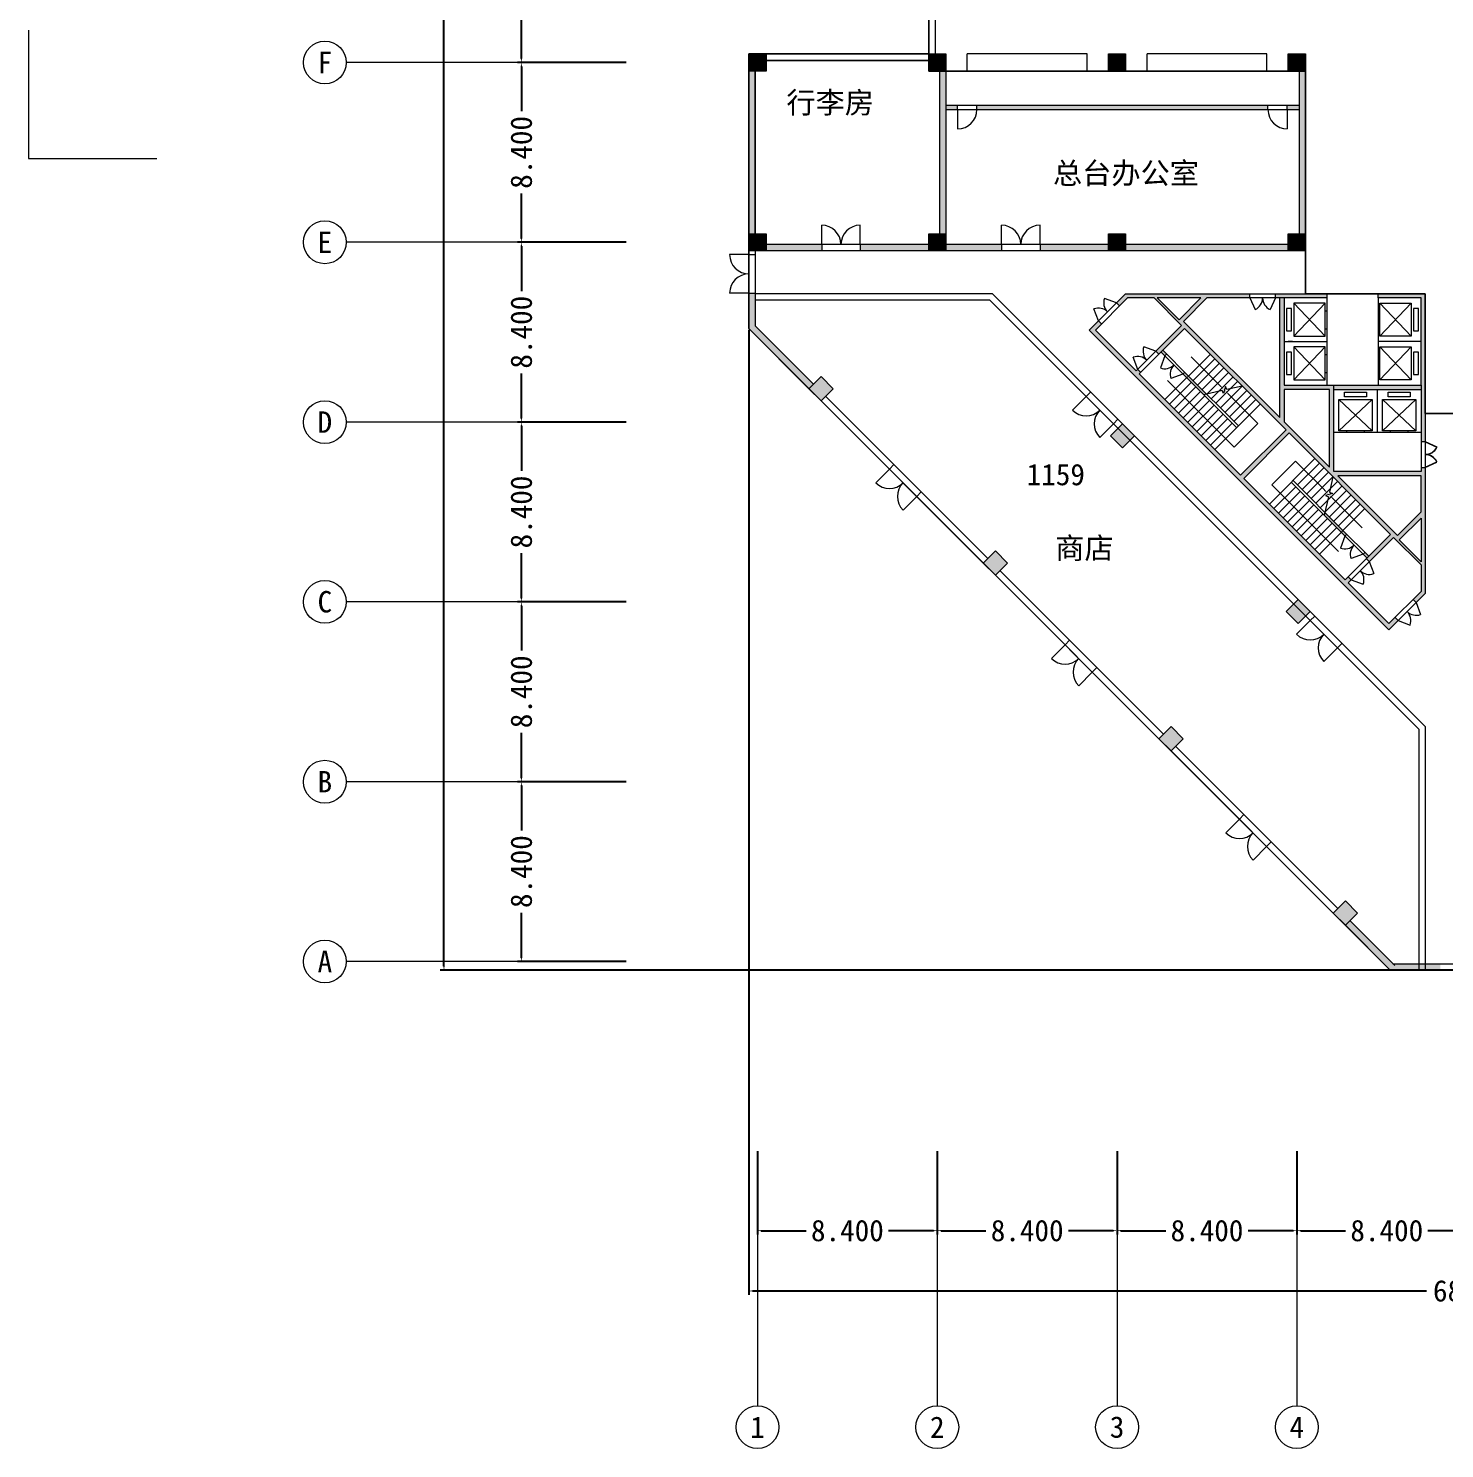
# Model space of a CAD drawing. Header units: metres. Extents: x -302 to 587, y -65 to 94.
# Drawn here: x 23 to 89.1, y -55 to 11.4 of the extents above; entities that cross this region are included whole.
import ezdxf

# ---------------------------------------------------------------- set-up
doc = ezdxf.new("R2010")
doc.units = ezdxf.units.M
doc.linetypes.add('ACAD_ISO03W100', pattern=[30, 12, -18])
doc.layers.get('0').update_dxf_attribs({"lineweight": 9})
for name, color, linetype, lineweight in [('fanghuo', 1, 'Continuous', 9), ('glass', 5, 'Continuous', 5), ('hatch', 212, 'ACAD_ISO03W100', 5), ('ProfileEdges', 7, 'Continuous', 9), ('PUB_TEXT', 7, 'Continuous', 9), ('stair', 30, 'Continuous', 9), ('zhuwang', 2, 'Continuous', 13)]:
    doc.layers.add(name, color=color, linetype=linetype, lineweight=lineweight)
doc.styles.add('mystyle', font='', dxfattribs={"height": 1})
doc.styles.get('mystyle').set_extended_font_data('SimSun')
doc.dimstyles.new('myyyy', dxfattribs={"dimtxt": 1, "dimasz": 0.18, "dimexe": 0.18, "dimexo": 0.0625, "dimgap": 0.09, "dimtad": 0, "dimtoh": 1, "dimdec": 3, "dimrnd": 0.001, "dimzin": 0, "dimdsep": 46, "dimtxsty": 'Standard', "dimcen": 0.09, "dimadec": 0, "dimazin": 0, "dimtfac": 1, "dimtdec": 3, "dimtofl": 0, "dimtmove": 0, "dimatfit": 3, "dimfxl": 1, "dimtolj": 1, "dimtzin": 0, "dimarcsym": 0})

# ---------------------------------------------------------------- blocks, each defined once
blk = doc.blocks.new('*D65')
at = {"layer": 'Defpoints', "color": 0, "ltscale": 0.05, "transparency": 16777216}
for p in [(50.949, 18.16), (45.983, 9.76), (50.949, 9.76)]:
    blk.add_point(p, dxfattribs=at)
at = {"layer": 'PUB_TEXT', "color": 0, "lineweight": -2, "ltscale": 0.05, "transparency": 16777216}
for p, q in [((50.886, 18.16), (45.803, 18.16)), ((45.983, 17.98), (45.983, 15.883)), ((45.983, 9.94), (45.983, 12.036)), ((50.886, 9.76), (45.803, 9.76))]:
    blk.add_line(p, q, dxfattribs=at)
at = {"layer": 'PUB_TEXT', "color": 0, "ltscale": 0.05, "transparency": 16777216}
for points in [[(45.953, 17.98), (46.013, 17.98), (45.983, 18.16)], [(45.953, 9.94), (46.013, 9.94), (45.983, 9.76)]]:
    blk.add_solid(points, dxfattribs=at)
at = {"layer": 'PUB_TEXT', "color": 0, "ltscale": 0.05, "transparency": 16777216, "insert": (45.983, 13.96), "char_height": 1, "attachment_point": 5, "rotation": 90}
blk.add_mtext('\\A1;8.400', dxfattribs=at)
blk = doc.blocks.new('*D66')
at = {"layer": 'Defpoints', "color": 0, "ltscale": 0.05, "transparency": 16777216}
for p in [(50.949, 9.76), (45.983, 1.36), (50.949, 1.36)]:
    blk.add_point(p, dxfattribs=at)
at = {"layer": 'PUB_TEXT', "color": 0, "lineweight": -2, "ltscale": 0.05, "transparency": 16777216}
for p, q in [((50.886, 9.76), (45.803, 9.76)), ((45.983, 9.58), (45.983, 7.483)), ((45.983, 1.54), (45.983, 3.636)), ((50.886, 1.36), (45.803, 1.36))]:
    blk.add_line(p, q, dxfattribs=at)
at = {"layer": 'PUB_TEXT', "color": 0, "ltscale": 0.05, "transparency": 16777216}
for points in [[(45.953, 9.58), (46.013, 9.58), (45.983, 9.76)], [(45.953, 1.54), (46.013, 1.54), (45.983, 1.36)]]:
    blk.add_solid(points, dxfattribs=at)
at = {"layer": 'PUB_TEXT', "color": 0, "ltscale": 0.05, "transparency": 16777216, "insert": (45.983, 5.56), "char_height": 1, "attachment_point": 5, "rotation": 90}
blk.add_mtext('\\A1;8.400', dxfattribs=at)
blk = doc.blocks.new('*D56')
at = {"layer": 'Defpoints', "color": 0, "ltscale": 0.05, "transparency": 16777216}
for p in [(50.949, 1.36), (45.983, -7.04), (50.949, -7.04)]:
    blk.add_point(p, dxfattribs=at)
at = {"layer": 'PUB_TEXT', "color": 0, "lineweight": -2, "ltscale": 0.05, "transparency": 16777216}
for p, q in [((50.886, 1.36), (45.803, 1.36)), ((45.983, 1.18), (45.983, -0.917)), ((45.983, -6.86), (45.983, -4.764)), ((50.886, -7.04), (45.803, -7.04))]:
    blk.add_line(p, q, dxfattribs=at)
at = {"layer": 'PUB_TEXT', "color": 0, "ltscale": 0.05, "transparency": 16777216}
for points in [[(45.953, 1.18), (46.013, 1.18), (45.983, 1.36)], [(45.953, -6.86), (46.013, -6.86), (45.983, -7.04)]]:
    blk.add_solid(points, dxfattribs=at)
at = {"layer": 'PUB_TEXT', "color": 0, "ltscale": 0.05, "transparency": 16777216, "insert": (45.983, -2.84), "char_height": 1, "attachment_point": 5, "rotation": 90}
blk.add_mtext('\\A1;8.400', dxfattribs=at)
blk = doc.blocks.new('*D57')
at = {"layer": 'Defpoints', "color": 0, "ltscale": 0.05, "transparency": 16777216}
for p in [(50.949, -7.04), (45.983, -15.44), (50.949, -15.44)]:
    blk.add_point(p, dxfattribs=at)
at = {"layer": 'PUB_TEXT', "color": 0, "lineweight": -2, "ltscale": 0.05, "transparency": 16777216}
for p, q in [((50.886, -7.04), (45.803, -7.04)), ((45.983, -7.22), (45.983, -9.317)), ((45.983, -15.26), (45.983, -13.164)), ((50.886, -15.44), (45.803, -15.44))]:
    blk.add_line(p, q, dxfattribs=at)
at = {"layer": 'PUB_TEXT', "color": 0, "ltscale": 0.05, "transparency": 16777216}
for points in [[(45.953, -7.22), (46.013, -7.22), (45.983, -7.04)], [(45.953, -15.26), (46.013, -15.26), (45.983, -15.44)]]:
    blk.add_solid(points, dxfattribs=at)
at = {"layer": 'PUB_TEXT', "color": 0, "ltscale": 0.05, "transparency": 16777216, "insert": (45.983, -11.24), "char_height": 1, "attachment_point": 5, "rotation": 90}
blk.add_mtext('\\A1;8.400', dxfattribs=at)
blk = doc.blocks.new('*D58')
at = {"layer": 'Defpoints', "color": 0, "ltscale": 0.05, "transparency": 16777216}
for p in [(50.949, -15.44), (45.983, -23.84), (50.949, -23.84)]:
    blk.add_point(p, dxfattribs=at)
at = {"layer": 'PUB_TEXT', "color": 0, "lineweight": -2, "ltscale": 0.05, "transparency": 16777216}
for p, q in [((50.886, -15.44), (45.803, -15.44)), ((45.983, -15.62), (45.983, -17.717)), ((45.983, -23.66), (45.983, -21.564)), ((50.886, -23.84), (45.803, -23.84))]:
    blk.add_line(p, q, dxfattribs=at)
at = {"layer": 'PUB_TEXT', "color": 0, "ltscale": 0.05, "transparency": 16777216}
for points in [[(45.953, -15.62), (46.013, -15.62), (45.983, -15.44)], [(45.953, -23.66), (46.013, -23.66), (45.983, -23.84)]]:
    blk.add_solid(points, dxfattribs=at)
at = {"layer": 'PUB_TEXT', "color": 0, "ltscale": 0.05, "transparency": 16777216, "insert": (45.983, -19.64), "char_height": 1, "attachment_point": 5, "rotation": 90}
blk.add_mtext('\\A1;8.400', dxfattribs=at)
blk = doc.blocks.new('*D59')
at = {"layer": 'Defpoints', "color": 0, "ltscale": 0.05, "transparency": 16777216}
for p in [(50.949, -23.84), (45.983, -32.24), (50.949, -32.24)]:
    blk.add_point(p, dxfattribs=at)
at = {"layer": 'PUB_TEXT', "color": 0, "lineweight": -2, "ltscale": 0.05, "transparency": 16777216}
for p, q in [((50.886, -23.84), (45.803, -23.84)), ((45.983, -24.02), (45.983, -26.117)), ((45.983, -32.06), (45.983, -29.964)), ((50.886, -32.24), (45.803, -32.24))]:
    blk.add_line(p, q, dxfattribs=at)
at = {"layer": 'PUB_TEXT', "color": 0, "ltscale": 0.05, "transparency": 16777216}
for points in [[(45.953, -24.02), (46.013, -24.02), (45.983, -23.84)], [(45.953, -32.06), (46.013, -32.06), (45.983, -32.24)]]:
    blk.add_solid(points, dxfattribs=at)
at = {"layer": 'PUB_TEXT', "color": 0, "ltscale": 0.05, "transparency": 16777216, "insert": (45.983, -28.04), "char_height": 1, "attachment_point": 5, "rotation": 90}
blk.add_mtext('\\A1;8.400', dxfattribs=at)
blk = doc.blocks.new('*D67')
at = {"layer": 'Defpoints', "color": 0, "ltscale": 3, "transparency": 16777216}
for p in [(42.367, 68.96), (65.014, 68.96), (91.014, -32.64)]:
    blk.add_point(p, dxfattribs=at)
at = {"layer": 'PUB_TEXT', "color": 0, "lineweight": -2, "ltscale": 3, "transparency": 16777216}
for p, q in [((64.951, 68.96), (42.187, 68.96)), ((42.367, 68.78), (42.367, 20.666)), ((42.367, -32.46), (42.367, 15.653)), ((90.951, -32.64), (42.187, -32.64))]:
    blk.add_line(p, q, dxfattribs=at)
at = {"layer": 'PUB_TEXT', "color": 0, "ltscale": 3, "transparency": 16777216}
for points in [[(42.337, 68.78), (42.397, 68.78), (42.367, 68.96)], [(42.337, -32.46), (42.397, -32.46), (42.367, -32.64)]]:
    blk.add_solid(points, dxfattribs=at)
at = {"layer": 'PUB_TEXT', "color": 0, "ltscale": 3, "transparency": 16777216, "insert": (42.367, 18.16), "char_height": 1, "attachment_point": 5, "rotation": 90}
blk.add_mtext('\\A1;101.600', dxfattribs=at)
blk = doc.blocks.new('*D69')
at = {"layer": 'Defpoints', "color": 0, "ltscale": 3, "transparency": 16777216}
for p in [(65.414, -41.04), (73.814, -41.04), (73.814, -44.814)]:
    blk.add_point(p, dxfattribs=at)
at = {"layer": 'PUB_TEXT', "color": 0, "lineweight": -2, "ltscale": 3, "transparency": 16777216}
for p, q in [((65.414, -41.103), (65.414, -44.994)), ((73.814, -41.103), (73.814, -44.994)), ((65.594, -44.814), (67.69, -44.814)), ((73.634, -44.814), (71.537, -44.814))]:
    blk.add_line(p, q, dxfattribs=at)
at = {"layer": 'PUB_TEXT', "color": 0, "ltscale": 3, "transparency": 16777216}
for points in [[(65.594, -44.784), (65.594, -44.844), (65.414, -44.814)], [(73.634, -44.784), (73.634, -44.844), (73.814, -44.814)]]:
    blk.add_solid(points, dxfattribs=at)
at = {"layer": 'PUB_TEXT', "color": 0, "ltscale": 3, "transparency": 16777216, "insert": (69.614, -44.814), "char_height": 1, "attachment_point": 5}
blk.add_mtext('\\A1;8.400', dxfattribs=at)
blk = doc.blocks.new('*D50')
at = {"layer": 'Defpoints', "color": 0, "ltscale": 3, "transparency": 16777216}
for p in [(73.814, -41.04), (82.214, -41.04), (82.214, -44.814)]:
    blk.add_point(p, dxfattribs=at)
at = {"layer": 'PUB_TEXT', "color": 0, "lineweight": -2, "ltscale": 3, "transparency": 16777216}
for p, q in [((73.814, -41.103), (73.814, -44.994)), ((82.214, -41.103), (82.214, -44.994)), ((73.994, -44.814), (76.09, -44.814)), ((82.034, -44.814), (79.937, -44.814))]:
    blk.add_line(p, q, dxfattribs=at)
at = {"layer": 'PUB_TEXT', "color": 0, "ltscale": 3, "transparency": 16777216}
for points in [[(73.994, -44.784), (73.994, -44.844), (73.814, -44.814)], [(82.034, -44.784), (82.034, -44.844), (82.214, -44.814)]]:
    blk.add_solid(points, dxfattribs=at)
at = {"layer": 'PUB_TEXT', "color": 0, "ltscale": 3, "transparency": 16777216, "insert": (78.014, -44.814), "char_height": 1, "attachment_point": 5}
blk.add_mtext('\\A1;8.400', dxfattribs=at)
blk = doc.blocks.new('*D51')
at = {"layer": 'Defpoints', "color": 0, "ltscale": 3, "transparency": 16777216}
for p in [(82.214, -41.04), (90.614, -41.04), (90.614, -44.814)]:
    blk.add_point(p, dxfattribs=at)
at = {"layer": 'PUB_TEXT', "color": 0, "lineweight": -2, "ltscale": 3, "transparency": 16777216}
for p, q in [((82.214, -41.103), (82.214, -44.994)), ((90.614, -41.103), (90.614, -44.994)), ((82.394, -44.814), (84.49, -44.814)), ((90.434, -44.814), (88.337, -44.814))]:
    blk.add_line(p, q, dxfattribs=at)
at = {"layer": 'PUB_TEXT', "color": 0, "ltscale": 3, "transparency": 16777216}
for points in [[(82.394, -44.784), (82.394, -44.844), (82.214, -44.814)], [(90.434, -44.784), (90.434, -44.844), (90.614, -44.814)]]:
    blk.add_solid(points, dxfattribs=at)
at = {"layer": 'PUB_TEXT', "color": 0, "ltscale": 3, "transparency": 16777216, "insert": (86.414, -44.814), "char_height": 1, "attachment_point": 5}
blk.add_mtext('\\A1;8.400', dxfattribs=at)
blk = doc.blocks.new('*D70')
at = {"layer": 'Defpoints', "color": 0, "ltscale": 3, "transparency": 16777216}
for p in [(57.014, -41.04), (65.414, -41.04), (65.414, -44.814)]:
    blk.add_point(p, dxfattribs=at)
at = {"layer": 'PUB_TEXT', "color": 0, "lineweight": -2, "ltscale": 3, "transparency": 16777216}
for p, q in [((57.014, -41.103), (57.014, -44.994)), ((65.414, -41.103), (65.414, -44.994)), ((57.194, -44.814), (59.29, -44.814)), ((65.234, -44.814), (63.137, -44.814))]:
    blk.add_line(p, q, dxfattribs=at)
at = {"layer": 'PUB_TEXT', "color": 0, "ltscale": 3, "transparency": 16777216}
for points in [[(57.194, -44.784), (57.194, -44.844), (57.014, -44.814)], [(65.234, -44.784), (65.234, -44.844), (65.414, -44.814)]]:
    blk.add_solid(points, dxfattribs=at)
at = {"layer": 'PUB_TEXT', "color": 0, "ltscale": 3, "transparency": 16777216, "insert": (61.214, -44.814), "char_height": 1, "attachment_point": 5}
blk.add_mtext('\\A1;8.400', dxfattribs=at)
blk = doc.blocks.new('*D71')
at = {"layer": 'Defpoints', "color": 0, "ltscale": 3, "transparency": 16777216}
for p in [(56.614, -2.674), (124.614, -7.44), (124.614, -47.631)]:
    blk.add_point(p, dxfattribs=at)
at = {"layer": 'PUB_TEXT', "color": 0, "lineweight": -2, "ltscale": 3, "transparency": 16777216}
for p, q in [((56.614, -2.737), (56.614, -47.811)), ((124.614, -7.503), (124.614, -47.811)), ((56.794, -47.631), (88.274, -47.631)), ((124.434, -47.631), (92.954, -47.631))]:
    blk.add_line(p, q, dxfattribs=at)
at = {"layer": 'PUB_TEXT', "color": 0, "ltscale": 3, "transparency": 16777216}
for points in [[(56.794, -47.601), (56.794, -47.661), (56.614, -47.631)], [(124.434, -47.601), (124.434, -47.661), (124.614, -47.631)]]:
    blk.add_solid(points, dxfattribs=at)
at = {"layer": 'PUB_TEXT', "color": 0, "ltscale": 3, "transparency": 16777216, "insert": (90.614, -47.631), "char_height": 1, "attachment_point": 5}
blk.add_mtext('\\A1;68.000', dxfattribs=at)

msp = doc.modelspace()

# ---------------------------------------------------------------- hatches: boundary and pattern name
at = {"layer": 'hatch', "ltscale": 0.05}
h = msp.add_hatch(color=256, dxfattribs=at)
h.dxf.hatch_style = 1
h.paths.add_polyline_path([(57.4136, 10.1598), (56.6136, 10.1598), (56.6136, 9.3598), (57.4136, 9.3598)])
h = msp.add_hatch(color=256, dxfattribs=at)
h.dxf.hatch_style = 1
h.paths.add_polyline_path([(65.8136, 10.1598), (65.0136, 10.1598), (65.0136, 9.3598), (65.8136, 9.3598)])
h = msp.add_hatch(color=256, dxfattribs=at)
h.dxf.hatch_style = 1
h.paths.add_polyline_path([(65.8136, 10.1598), (65.0136, 10.1598), (65.0136, 9.3598), (65.8136, 9.3598)])
h = msp.add_hatch(color=256, dxfattribs=at)
h.dxf.hatch_style = 1
h.paths.add_polyline_path([(74.2136, 10.1598), (73.4136, 10.1598), (73.4136, 9.3598), (74.2136, 9.3598)])
h = msp.add_hatch(color=256, dxfattribs=at)
h.dxf.hatch_style = 1
h.paths.add_polyline_path([(74.2136, 10.1598), (73.4136, 10.1598), (73.4136, 9.3598), (74.2136, 9.3598)])
h = msp.add_hatch(color=256, dxfattribs=at)
h.dxf.hatch_style = 1
h.paths.add_polyline_path([(82.6136, 10.1598), (81.8136, 10.1598), (81.8136, 9.3598), (82.6136, 9.3598)])
h = msp.add_hatch(color=256, dxfattribs=at)
h.dxf.hatch_style = 1
h.paths.add_polyline_path([(82.6136, 10.1598), (81.8136, 10.1598), (81.8136, 9.3598), (82.6136, 9.3598)])
h = msp.add_hatch(color=256, dxfattribs=at)
h.dxf.hatch_style = 1
h.paths.add_polyline_path([(56.9136, 9.3598), (56.6136, 9.3598), (56.6136, 1.7598), (56.9136, 1.7598)])
h = msp.add_hatch(color=256, dxfattribs=at)
h.dxf.hatch_style = 1
h.paths.add_polyline_path([(65.0136, 1.2598), (61.8136, 1.2598), (61.8136, 0.9598), (65.0136, 0.9598)])
h.paths.add_polyline_path([(60.0136, 1.2598), (57.4136, 1.2598), (57.4136, 0.9598), (60.0136, 0.9598)])
h.paths.add_polyline_path([(65.8136, 9.3598), (65.5136, 9.3598), (65.5136, 1.7598), (65.8136, 1.7598)])
h.paths.add_polyline_path([(66.3636, 7.7598), (65.8136, 7.7598), (65.8136, 7.5598), (66.3636, 7.5598)])
h.paths.add_polyline_path([(80.8636, 7.7598), (67.2636, 7.7598), (67.2636, 7.5598), (80.8636, 7.5598)])
h.paths.add_polyline_path([(82.3136, 7.7598), (81.7636, 7.7598), (81.7636, 7.5598), (82.3136, 7.5598)])
h.paths.add_polyline_path([(82.6136, 9.3598), (82.3136, 9.3598), (82.3136, 1.7598), (82.6136, 1.7598)])
h.paths.add_polyline_path([(81.8136, 1.2598), (74.2136, 1.2598), (74.2136, 0.9598), (81.8136, 0.9598)])
h.paths.add_polyline_path([(73.4136, 1.2598), (70.2136, 1.2598), (70.2136, 0.9598), (73.4136, 0.9598)])
h.paths.add_polyline_path([(68.4136, 1.2598), (65.8136, 1.2598), (65.8136, 0.9598), (68.4136, 0.9598)])
h = msp.add_hatch(color=256, dxfattribs=at)
h.dxf.hatch_style = 1
h.paths.add_polyline_path([(57.4136, 1.7598), (56.6136, 1.7598), (56.6136, 0.9598), (57.4136, 0.9598)])
h = msp.add_hatch(color=256, dxfattribs=at)
h.dxf.hatch_style = 1
h.paths.add_polyline_path([(65.8136, 1.7598), (65.0136, 1.7598), (65.0136, 0.9598), (65.8136, 0.9598)])
h = msp.add_hatch(color=256, dxfattribs=at)
h.dxf.hatch_style = 1
h.paths.add_polyline_path([(65.8136, 1.7598), (65.0136, 1.7598), (65.0136, 0.9598), (65.8136, 0.9598)])
h = msp.add_hatch(color=256, dxfattribs=at)
h.dxf.hatch_style = 1
h.paths.add_polyline_path([(74.2136, 1.7598), (73.4136, 1.7598), (73.4136, 0.9598), (74.2136, 0.9598)])
h = msp.add_hatch(color=256, dxfattribs=at)
h.dxf.hatch_style = 1
h.paths.add_polyline_path([(74.2136, 1.7598), (73.4136, 1.7598), (73.4136, 0.9598), (74.2136, 0.9598)])
h = msp.add_hatch(color=256, dxfattribs=at)
h.dxf.hatch_style = 1
h.paths.add_polyline_path([(82.6136, 1.7598), (81.8136, 1.7598), (81.8136, 0.9598), (82.6136, 0.9598)])
h = msp.add_hatch(color=256, dxfattribs=at)
h.dxf.hatch_style = 1
h.paths.add_polyline_path([(82.6136, 1.7598), (81.8136, 1.7598), (81.8136, 0.9598), (82.6136, 0.9598)])
h = msp.add_hatch(color=256, dxfattribs=at)
h.dxf.hatch_style = 1
h.paths.add_polyline_path([(56.9136, -1.0402), (56.6136, -1.0402), (56.6136, -2.6742), (59.4177, -5.4782), (59.6298, -5.2661), (56.9136, -2.5499)])
h = msp.add_hatch(color=256, dxfattribs=at)
h.dxf.hatch_style = 1
h.paths.add_polyline_path([(74.2129, -1.0402), (73.7887, -1.4644), (73.9301, -1.6059), (74.2958, -1.2402), (75.5443, -1.2402), (76.8292, -2.5251), (75.6271, -3.7272), (75.7686, -3.8686), (76.9706, -2.6665), (81.7082, -7.4041), (79.5869, -9.5255), (74.8493, -4.7879), (74.92, -4.7171), (74.7786, -4.5757), (74.7079, -4.6464), (72.7987, -2.7372), (73.0815, -2.4544), (72.9401, -2.313), (72.5159, -2.7372), (86.5166, -16.738), (86.9408, -16.3137), (86.7994, -16.1723), (86.5166, -16.4551), (84.6074, -14.5459), (84.7488, -14.4045), (84.6074, -14.2631), (84.466, -14.4045), (79.7283, -9.6669), (81.8497, -7.5456), (86.5873, -12.2832), (85.4559, -13.4146), (85.5973, -13.556), (86.7287, -12.4246), (88.0136, -13.7095), (88.0136, -14.9581), (87.6479, -15.3237), (87.7894, -15.4652), (88.2136, -15.0409), (88.2136, -9.1626), (88.0136, -9.1626), (88.0136, -9.3467), (83.9336, -9.3467), (83.9336, -5.3202), (81.6136, -5.3202), (81.6136, -1.2402), (81.4136, -1.2402), (81.4136, -6.8267), (76.9212, -2.3342), (78.0152, -1.2402), (80.0136, -1.2402), (80.0136, -1.0402)])
h.paths.add_polyline_path([(77.7323, -1.2402), (76.709, -2.2635), (75.6857, -1.2402)], flags=16)
h.paths.add_polyline_path([(81.6136, -5.5202), (83.7336, -5.5202), (83.7336, -9.1467), (81.6136, -7.0267)], flags=16)
h.paths.add_polyline_path([(84.1336, -9.5467), (88.0136, -9.5467), (88.0136, -11.2386), (86.9196, -12.3327)], flags=16)
h.paths.add_polyline_path([(88.0136, -11.5215), (88.0136, -13.5681), (86.9903, -12.5448)], flags=16)
h = msp.add_hatch(color=256, dxfattribs=at)
h.dxf.hatch_style = 1
h.paths.add_polyline_path([(81.2136, -1.0402), (81.2136, -1.2402), (81.8136, -1.2402), (83.6136, -1.2402), (83.6136, -1.0402)])
h = msp.add_hatch(color=256, dxfattribs=at)
h.dxf.hatch_style = 1
h.paths.add_polyline_path([(81.2136, -1.0402), (81.2136, -1.2402), (81.8136, -1.2402), (83.6136, -1.2402), (83.6136, -1.0402)])
h = msp.add_hatch(color=256, dxfattribs=at)
h.dxf.hatch_style = 1
h.paths.add_polyline_path([(88.2136, -1.0402), (86.0136, -1.0402), (86.0136, -1.2402), (88.0136, -1.2402), (88.0136, -5.3202), (88.0136, -7.9467), (88.2136, -7.9467)])
h = msp.add_hatch(color=256, dxfattribs=at)
h.dxf.hatch_style = 1
h.paths.add_polyline_path([(88.2136, -1.0402), (86.0136, -1.0402), (86.0136, -1.2402), (88.0136, -1.2402), (88.0136, -5.3202), (88.0136, -7.9467), (88.2136, -7.9467)])
h = msp.add_hatch(color=256, dxfattribs=at)
h.dxf.hatch_style = 1
h.paths.add_polyline_path([(77.1545, -4.8868), (77.0696, -4.9717), (77.8651, -5.7672), (78.003, -5.7354)])
h.paths.add_polyline_path([(76.9777, -4.7101), (76.8928, -4.7949), (77.0696, -4.9717), (77.1545, -4.8868)])
h.paths.add_polyline_path([(75.9524, -3.6848), (75.8675, -3.7696), (76.0443, -3.9464), (76.1292, -3.8615)])
h.paths.add_polyline_path([(83.5184, -11.2508), (83.4866, -11.3887), (84.2821, -12.1842), (84.367, -12.0993)])
h = msp.add_hatch(color=256, dxfattribs=at)
h.dxf.hatch_style = 1
h.paths.add_polyline_path([(59.9834, -4.9126), (59.4177, -5.4782), (59.9834, -6.0439), (60.5491, -5.4782)])
h = msp.add_hatch(color=256, dxfattribs=at)
h.dxf.hatch_style = 1
h.paths.add_polyline_path([(59.9834, -4.9126), (59.4177, -5.4782), (59.9834, -6.0439), (60.5491, -5.4782)])
h = msp.add_hatch(color=256, dxfattribs=at)
h.dxf.hatch_style = 1
h.paths.add_polyline_path([(88.0136, -5.5202), (88.0136, -5.3202), (83.9336, -5.3202), (83.9336, -5.5202)])
h = msp.add_hatch(color=256, dxfattribs=at)
h.dxf.hatch_style = 1
h.paths.add_polyline_path([(88.0136, -5.5202), (88.0136, -5.3202), (83.9336, -5.3202), (83.9336, -5.5202)])
h = msp.add_hatch(color=256, dxfattribs=at)
h.dxf.hatch_style = 1
h.paths.add_polyline_path([(74.0682, -7.118), (73.5026, -7.6837), (74.0682, -8.2494), (74.6339, -7.6837)])
h = msp.add_hatch(color=256, dxfattribs=at)
h.dxf.hatch_style = 1
h.paths.add_polyline_path([(84.367, -12.0993), (84.2821, -12.1842), (84.4589, -12.361), (84.5437, -12.2761)])
h.paths.add_polyline_path([(85.3923, -13.1246), (85.3074, -13.2095), (85.4842, -13.3863), (85.5691, -13.3014)])
h = msp.add_hatch(color=256, dxfattribs=at)
h.dxf.hatch_style = 1
h.paths.add_polyline_path([(68.1285, -13.0577), (67.5629, -13.6234), (68.1285, -14.1891), (68.6942, -13.6234)])
h = msp.add_hatch(color=256, dxfattribs=at)
h.dxf.hatch_style = 1
h.paths.add_polyline_path([(68.1285, -13.0577), (67.5629, -13.6234), (68.1285, -14.1891), (68.6942, -13.6234)])
h = msp.add_hatch(color=256, dxfattribs=at)
h.dxf.hatch_style = 1
h.paths.add_polyline_path([(82.2741, -15.3238), (81.7084, -15.8895), (82.2741, -16.4552), (82.8397, -15.8895)])
h = msp.add_hatch(color=256, dxfattribs=at)
h.dxf.hatch_style = 1
h.paths.add_polyline_path([(76.9, -21.8292), (76.3344, -21.2635), (75.7687, -21.8292), (76.3344, -22.3949)])
h = msp.add_hatch(color=256, dxfattribs=at)
h.dxf.hatch_style = 1
h.paths.add_polyline_path([(76.9, -21.8292), (76.3344, -21.2635), (75.7687, -21.8292), (76.3344, -22.3949)])
h = msp.add_hatch(color=256, dxfattribs=at)
h.dxf.hatch_style = 1
h.paths.add_polyline_path([(84.4795, -29.4087), (83.9138, -29.9744), (84.4795, -30.5401), (85.0452, -29.9744)])
h = msp.add_hatch(color=256, dxfattribs=at)
h.dxf.hatch_style = 1
h.paths.add_polyline_path([(85.0452, -29.9744), (84.4795, -29.4087), (83.9138, -29.9744), (84.4795, -30.5401)])
h = msp.add_hatch(color=256, dxfattribs=at)
h.dxf.hatch_style = 1
h.paths.add_polyline_path([(84.6917, -30.3279), (84.4795, -30.5401), (86.5796, -32.6402), (88.9176, -32.6402), (88.9176, -32.3402), (86.7039, -32.3402)])

# ---------------------------------------------------------------- linework, layer by layer
for p, q in [((65.0136, 10.1598), (65.0136, 17.7598)), ((57.4136, 10.1598), (65.0136, 10.1598)), ((72.4136, 10.1598), (66.8136, 10.1598)), ((80.8136, 10.1598), (75.2136, 10.1598)), ((56.6136, 1.7598), (56.6136, 9.3598)), ((56.9136, 1.7598), (56.9136, 9.3598)), ((57.4136, 9.8598), (65.0136, 9.8598)), ((72.4136, 9.3598), (66.8136, 9.3598)), ((80.8136, 9.3598), (75.2136, 9.3598)), ((82.3136, 9.3598), (82.3136, 1.7598)), ((82.6136, 9.3598), (82.6136, 1.7598)), ((56.6136, -1.0402), (56.6136, 0.9598)), ((65.0136, 1.2598), (57.4136, 1.2598)), ((65.0136, 0.9598), (57.4136, 0.9598)), ((73.4136, 1.2598), (65.8136, 1.2598)), ((73.4136, 0.9598), (65.8136, 0.9598)), ((81.8136, 1.2598), (74.2136, 1.2598)), ((81.8136, 0.9598), (74.2136, 0.9598)), ((56.6136, -2.6742), (56.6136, -1.0402)), ((67.9904, -1.0402), (56.9136, -1.0402)), ((67.8661, -1.3402), (56.9136, -1.3402)), ((75.7687, -21.8292), (68.1285, -14.1891)), ((87.9136, -21.3877), (87.9136, -32.6402)), ((88.2136, -21.2634), (88.2136, -32.6402)), ((88.2136, -32.6402), (86.5796, -32.6402)), ((90.2136, -32.6402), (88.2136, -32.6402))]:
    msp.add_line(p, q)
at = {"ltscale": 0.05}
for p, q in [((66.8136, 9.3598), (66.8136, 10.1598)), ((72.4136, 9.3598), (72.4136, 10.1598)), ((75.2136, 9.3598), (75.2136, 10.1598)), ((80.8136, 9.3598), (80.8136, 10.1598)), ((65.5136, 9.3598), (65.5136, 1.7598)), ((65.8136, 9.3598), (65.8136, 1.7598)), ((65.8136, 7.7598), (82.3136, 7.7598)), ((65.8136, 7.5598), (82.3136, 7.5598)), ((66.3636, 7.5598), (66.3636, 7.7598)), ((67.2636, 7.5598), (67.2636, 7.7598)), ((80.8636, 7.5598), (80.8636, 7.7598)), ((81.7636, 7.5598), (81.7636, 7.7598)), ((56.6136, 0.784), (56.9136, 0.784)), ((60.0136, 1.2598), (60.0136, 0.9598)), ((61.8136, 1.2598), (61.8136, 0.9598)), ((68.4136, 1.2598), (68.4136, 0.9598)), ((70.2136, 1.2598), (70.2136, 0.9598)), ((56.6136, -1.016), (56.9136, -1.016)), ((77.0696, -4.9717), (75.8675, -3.7696)), ((77.1545, -4.8868), (75.9524, -3.6848)), ((76.0443, -3.9464), (76.1292, -3.8615)), ((76.8928, -4.7949), (76.9777, -4.7101)), ((72.3712, -5.8452), (72.5833, -5.6331)), ((78.7237, -5.5691), (77.8651, -5.7672)), ((78.7808, -5.7071), (78.7237, -5.5691)), ((78.8798, -5.3818), (78.7808, -5.7071)), ((78.9483, -5.5172), (78.8798, -5.3818)), ((79.6576, -5.3535), (78.9483, -5.5172)), ((73.644, -7.118), (73.8561, -6.9059)), ((80.386, -7.1001), (79.2829, -8.2032)), ((63.1788, -9.2393), (63.3909, -9.0272)), ((82.1537, -8.8679), (81.0506, -9.9709)), ((88.0136, -9.1626), (88.2136, -9.1626)), ((83.9003, -9.5962), (83.7366, -10.3055)), ((64.4516, -10.5121), (64.6637, -10.3)), ((83.6848, -10.5301), (83.4866, -11.3887)), ((83.872, -10.374), (83.5467, -10.473)), ((83.5467, -10.473), (83.6848, -10.5301)), ((83.7366, -10.3055), (83.872, -10.374)), ((85.4842, -13.3863), (84.2821, -12.1842)), ((85.5691, -13.3014), (84.367, -12.0993)), ((84.4589, -12.361), (84.5437, -12.2761)), ((85.3074, -13.2095), (85.3923, -13.1246)), ((82.8397, -16.3138), (83.0519, -16.1017)), ((71.3846, -17.4452), (71.5967, -17.233)), ((84.1125, -17.5866), (84.3247, -17.3745)), ((72.6574, -18.718), (72.8695, -18.5058)), ((79.5298, -25.5903), (79.7419, -25.3782)), ((80.8026, -26.8631), (81.0147, -26.651))]:
    msp.add_line(p, q, dxfattribs=at)
for points in [[(77.2747, -3.9888), (78.6182, -5.3323)], [(76.1716, -5.0919), (79.2829, -8.2032)], [(80.386, -7.1001), (79.0425, -5.7566)], [(82.1537, -8.8679), (83.4972, -10.2114)], [(84.1619, -13.0822), (81.0506, -9.9709)], [(85.265, -11.9791), (83.9215, -10.6356)]]:
    msp.add_lwpolyline(points, dxfattribs=at)
for points in [[(78.6182, -5.3323, 0.06, 0, 0), (78.8303, -5.5445, 0, 0, 0)], [(79.0425, -5.7566, 0.06, 0, 0), (78.8303, -5.5445, 0, 0, 0)], [(83.4972, -10.2114, 0.06, 0, 0), (83.7094, -10.4235, 0, 0, 0)], [(83.9215, -10.6356, 0.06, 0, 0), (83.7094, -10.4235, 0, 0, 0)]]:
    msp.add_lwpolyline(points, format="xyseb", dxfattribs=at)
at = {"layer": 'fanghuo', "ltscale": 3}
for points in [[(98.6136, 59.7598), (65.0136, 59.7598), (65.0136, 9.3598), (82.6136, 9.3598), (82.6136, -1.0402), (88.2136, -1.0402), (88.2136, -6.6402), (98.6136, -6.6402), (98.6136, 59.7598)], [(65.0136, 10.1598), (56.6136, 10.1598), (56.6136, -2.6742), (86.5796, -32.6402), (99.4136, -32.6402), (99.4136, -7.4402), (98.6136, -7.4402), (98.6136, -6.6402), (88.2136, -6.6402), (88.2136, -1.0402), (82.6136, -1.0402), (82.6136, 9.3598), (65.0136, 9.3598), (65.0136, 10.1598)]]:
    msp.add_lwpolyline(points, dxfattribs=at)
at = {"layer": 'glass', "ltscale": 0.05}
for p, q in [((66.3636, 7.5598), (66.3636, 6.6598)), ((81.7636, 7.5598), (81.7636, 6.6598)), ((60.0136, 1.2598), (60.0136, 2.1598)), ((61.8136, 1.2598), (61.8136, 2.1598)), ((68.4136, 1.2598), (68.4136, 2.1598)), ((70.2136, 1.2598), (70.2136, 2.1598)), ((56.6136, 0.784), (55.7136, 0.784)), ((56.6136, -1.016), (55.7136, -1.016)), ((73.7887, -1.4644), (73.2251, -1.2586)), ((80.0136, -1.2402), (80.2666, -1.7842)), ((81.2136, -1.2402), (80.9606, -1.7842)), ((72.9401, -2.313), (72.7343, -1.7494)), ((75.6271, -3.7272), (75.0635, -3.5214)), ((76.0443, -3.9464), (75.8385, -4.51)), ((74.7786, -4.5757), (74.5728, -4.0121)), ((76.8928, -4.7949), (76.3293, -5.0007)), ((72.3712, -5.8452), (71.7348, -6.4816)), ((73.644, -7.118), (73.0076, -7.7544)), ((88.2136, -7.9467), (88.7577, -8.1997)), ((88.2136, -7.9626), (88.7577, -8.2155)), ((63.1788, -9.2393), (62.5424, -9.8757)), ((88.2136, -9.1467), (88.7577, -8.8937)), ((88.2136, -9.1626), (88.7577, -8.9096)), ((64.4516, -10.5121), (63.8152, -11.1485)), ((84.4589, -12.361), (84.2531, -12.9246)), ((85.3074, -13.2095), (84.7438, -13.4153)), ((85.5973, -13.556), (85.8032, -14.1196)), ((84.7488, -14.4045), (85.3124, -14.6103)), ((87.7894, -15.4652), (87.9952, -16.0288)), ((82.8397, -16.3138), (82.2033, -16.9502)), ((86.9408, -16.3137), (87.5044, -16.5195)), ((71.3846, -17.4452), (70.7482, -18.0816)), ((84.1125, -17.5866), (83.4761, -18.223)), ((72.6574, -18.718), (72.021, -19.3544)), ((79.5298, -25.5903), (78.8934, -26.2267)), ((80.8026, -26.8631), (80.1662, -27.4995))]:
    msp.add_line(p, q, dxfattribs=at)
for centre, radius, start, end in [((66.3636, 7.5598), 0.9, 270, 0), ((81.7636, 7.5598), 0.9, 180, 270), ((60.0136, 1.2598), 0.9, 0, 90), ((61.8136, 1.2598), 0.9, 90, 180), ((68.4136, 1.2598), 0.9, 0, 90), ((70.2136, 1.2598), 0.9, 90, 180), ((56.6136, 0.784), 0.9, 180, 270), ((56.6136, -1.016), 0.9, 90, 180), ((73.7887, -1.4644), 0.6, 159.937958, 225), ((80.0136, -1.2402), 0.6, 294.937958, 360), ((81.2136, -1.2402), 0.6, 180, 245.062042), ((72.9401, -2.313), 0.6, 45, 110.062042), ((74.7786, -4.5757), 0.6, 45, 110.062042), ((75.6271, -3.7272), 0.6, 159.937958, 225), ((76.0443, -3.9464), 0.6, 249.937958, 315), ((76.8928, -4.7949), 0.6, 135, 200.062042), ((72.3712, -5.8452), 0.9, 225, 315), ((73.644, -7.118), 0.9, 135, 225), ((88.2136, -7.9467), 0.6, 270, 335.062042), ((88.2136, -7.9626), 0.6, 270, 335.062042), ((88.2136, -9.1467), 0.6, 24.937958, 90), ((88.2136, -9.1626), 0.6, 24.937958, 90), ((63.1788, -9.2393), 0.9, 225, 315), ((64.4516, -10.5121), 0.9, 135, 225), ((84.4589, -12.361), 0.6, 249.937958, 315), ((85.3074, -13.2095), 0.6, 135, 200.062042), ((85.5973, -13.556), 0.6, 225, 290.062042), ((84.7488, -14.4045), 0.6, 339.937958, 45), ((87.7894, -15.4652), 0.6, 225, 290.062042), ((86.9408, -16.3137), 0.6, 339.937958, 45), ((82.8397, -16.3138), 0.9, 225, 315), ((84.1125, -17.5866), 0.9, 135, 225), ((71.3846, -17.4452), 0.9, 225, 315), ((72.6574, -18.718), 0.9, 135, 225), ((79.5298, -25.5903), 0.9, 225, 315), ((80.8026, -26.8631), 0.9, 135, 225)]:
    msp.add_arc(centre, radius, start, end, dxfattribs=at)
at = {"layer": 'ProfileEdges', "ltscale": 0.05}
for p, q in [((65.0136, 17.7598), (65.0136, 10.1598)), ((65.3136, 17.7598), (65.3136, 10.1598)), ((65.0136, 10.1598), (56.6136, 10.1598)), ((56.6136, 10.1598), (56.6136, -2.6742)), ((56.9136, 9.3598), (56.9136, -2.5499)), ((65.0136, 9.8598), (57.4136, 9.8598)), ((67.9904, -1.0402), (88.2136, -21.2634)), ((67.8661, -1.3402), (87.9136, -21.3877)), ((56.9136, -2.5499), (59.6298, -5.2661)), ((56.6136, -2.6742), (59.4177, -5.4782)), ((60.1955, -5.8318), (67.775, -13.4113)), ((59.9834, -6.0439), (67.5629, -13.6234)), ((68.1285, -14.1891), (75.7687, -21.8292)), ((68.3407, -13.977), (75.9808, -21.6171)), ((76.3344, -22.3949), (83.9138, -29.9744)), ((76.5465, -22.1828), (84.126, -29.7623)), ((84.6917, -30.3279), (86.7918, -32.4281)), ((84.4795, -30.5401), (86.5796, -32.6402)), ((86.7039, -32.3402), (90.2136, -32.3402)), ((86.5796, -32.6402), (99.4136, -32.6402))]:
    msp.add_line(p, q, dxfattribs=at)
at = {"layer": 'PUB_TEXT', "ltscale": 3}
for p, q in [((45.8027, 9.7598), (37.8027, 9.7598)), ((45.8027, 1.3598), (37.8027, 1.3598)), ((45.8027, -7.0402), (37.8027, -7.0402)), ((45.8027, -15.4402), (37.8027, -15.4402)), ((45.8027, -23.8402), (37.8027, -23.8402)), ((45.8027, -32.2402), (37.8027, -32.2402)), ((57.0136, -44.9943), (57.0136, -52.9943)), ((65.4136, -44.9943), (65.4136, -52.9943)), ((73.8136, -44.9943), (73.8136, -52.9943)), ((82.2136, -44.9943), (82.2136, -52.9943))]:
    msp.add_line(p, q, dxfattribs=at)
msp.add_lwpolyline([(22.9521, 11.2724), (22.9521, 5.2724), (28.9521, 5.2724)], dxfattribs=at)
for centre in [(36.8027, 9.7598), (36.8027, 1.3598), (36.8027, -7.0402), (36.8027, -15.4402), (36.8027, -23.8402), (36.8027, -32.2402), (57.0136, -53.9943), (65.4136, -53.9943), (73.8136, -53.9943), (82.2136, -53.9943)]:
    msp.add_circle(centre, 1, dxfattribs=at)
at = {"layer": 'stair', "ltscale": 0.05}
for p, q in [((80.0136, -1.2402), (80.0136, -1.0402)), ((81.2136, -1.2402), (81.2136, -1.0402)), ((83.6136, -1.2402), (83.6136, -5.3202)), ((73.9301, -1.6059), (73.7887, -1.4644)), ((73.0815, -2.4544), (72.9401, -2.313)), ((82.0136, -3.2802), (81.8136, -3.2802)), ((75.7686, -3.8686), (75.6271, -3.7272)), ((74.92, -4.7171), (74.7786, -4.5757)), ((83.9336, -5.5202), (88.0136, -5.5202)), ((88.0136, -7.9467), (88.2136, -7.9467)), ((85.4559, -13.4146), (85.5973, -13.556)), ((84.6074, -14.2631), (84.7488, -14.4045)), ((87.6479, -15.3237), (87.7894, -15.4652)), ((86.7994, -16.1723), (86.9408, -16.3137))]:
    msp.add_line(p, q, dxfattribs=at)
at = {"layer": 'stair'}
for p, q in [((77.0696, -4.9717), (79.4031, -7.3052)), ((77.1545, -4.8868), (79.4879, -7.2203)), ((85.9736, -7.5202), (85.9736, -5.5202)), ((84.2821, -12.1842), (81.9487, -9.8507)), ((84.367, -12.0993), (82.0335, -9.7659))]:
    msp.add_line(p, q, dxfattribs=at)
for points in [[(88.2136, -1.0402), (88.2136, -15.0409), (86.5166, -16.738), (72.5159, -2.7372), (74.2129, -1.0402), (83.6136, -1.0402), (83.6136, -1.2402), (81.6136, -1.2402), (81.6136, -5.3202), (88.0136, -5.3202), (88.0136, -1.2402), (86.0136, -1.2402), (86.0136, -1.0402), (88.2136, -1.0402)], [(76.8292, -2.5251), (75.5443, -1.2402), (74.2958, -1.2402), (72.7987, -2.7372), (74.7079, -4.6464), (76.8292, -2.5251)], [(75.6857, -1.2402), (76.709, -2.2635), (77.7323, -1.2402), (75.6857, -1.2402)], [(81.8136, -1.2402), (78.0152, -1.2402), (76.9212, -2.3342), (81.4136, -6.8267), (81.4136, -1.2402)], [(86.0136, -1.2402), (86.0136, -5.3202)], [(81.7336, -1.7402), (81.7336, -2.7802), (81.9576, -2.7802), (81.9576, -1.7402), (81.7336, -1.7402)], [(82.0776, -1.4882), (82.0776, -3.0322), (83.5336, -3.0322), (83.5336, -1.4882), (82.0776, -1.4882), (83.5336, -3.0322)], [(83.5336, -1.4882), (82.0776, -3.0322)], [(83.5336, -1.8402), (83.6136, -1.8402)], [(86.0936, -1.8402), (86.0136, -1.8402)], [(87.5496, -1.4882), (87.5496, -3.0322), (86.0936, -3.0322), (86.0936, -1.4882), (87.5496, -1.4882), (86.0936, -3.0322)], [(86.0936, -1.4882), (87.5496, -3.0322)], [(87.6696, -1.7402), (87.6696, -2.7802), (87.8936, -2.7802), (87.8936, -1.7402), (87.6696, -1.7402)], [(81.7082, -7.4041), (76.9706, -2.6665), (74.8493, -4.7879), (79.5869, -9.5255), (81.7082, -7.4041)], [(81.6136, -3.2802), (83.6136, -3.2802)], [(83.5336, -2.6802), (83.6136, -2.6802)], [(86.0136, -2.6802), (86.0936, -2.6802)], [(88.0136, -3.2802), (86.0136, -3.2802)], [(76.0514, -5.9899), (78.1727, -3.8686)], [(81.7336, -3.7802), (81.7336, -4.8202), (81.9576, -4.8202), (81.9576, -3.7802), (81.7336, -3.7802)], [(82.0776, -3.5282), (82.0776, -5.0722), (83.5336, -5.0722), (83.5336, -3.5282), (82.0776, -3.5282), (83.5336, -5.0722)], [(83.5336, -3.5282), (82.0776, -5.0722)], [(83.5336, -3.8802), (83.6136, -3.8802)], [(86.0936, -3.8802), (86.0136, -3.8802)], [(87.5496, -3.5282), (87.5496, -5.0722), (86.0936, -5.0722), (86.0936, -3.5282), (87.5496, -3.5282), (86.0936, -5.0722)], [(86.0936, -3.5282), (87.5496, -5.0722)], [(87.6696, -3.7802), (87.6696, -4.8202), (87.8936, -4.8202), (87.8936, -3.7802), (87.6696, -3.7802)], [(77.3666, -5.099), (78.3848, -4.0807)], [(77.5787, -5.3111), (78.597, -4.2929)], [(77.7909, -5.5232), (78.8091, -4.505)], [(76.2635, -6.2021), (77.2818, -5.1838)], [(78.003, -5.7354), (79.0212, -4.7171)], [(78.2151, -5.9475), (79.2334, -4.9293)], [(78.4273, -6.1596), (79.4455, -5.1414)], [(83.5336, -4.7202), (83.6136, -4.7202)], [(86.0136, -4.7202), (86.0936, -4.7202)], [(76.4757, -6.4142), (77.4939, -5.396)], [(76.6878, -6.6263), (77.706, -5.6081)], [(76.8999, -6.8385), (77.9182, -5.8202)], [(78.6394, -6.3718), (79.6576, -5.3535)], [(78.8515, -6.5839), (79.8698, -5.5657)], [(79.0637, -6.796), (80.0819, -5.7778)], [(81.6136, -5.5202), (81.6136, -7.0267), (83.7336, -9.1467), (83.7336, -5.5202), (81.6136, -5.5202)], [(88.0136, -5.3202), (88.0136, -9.3467), (83.9336, -9.3467), (83.9336, -5.3202)], [(85.4736, -5.6402), (85.4736, -5.8642), (84.4336, -5.8642), (84.4336, -5.6402), (85.4736, -5.6402)], [(87.5136, -5.6402), (87.5136, -5.8642), (86.4736, -5.8642), (86.4736, -5.6402), (87.5136, -5.6402)], [(77.1121, -7.0506), (78.1303, -6.0324)], [(77.3242, -7.2627), (78.3424, -6.2445)], [(77.5363, -7.4749), (78.5546, -6.4566)], [(78.3848, -8.3234), (80.5062, -6.2021)], [(79.2758, -7.0082), (80.294, -5.9899)], [(85.7256, -5.9842), (85.7256, -7.4402), (84.1816, -7.4402), (84.1816, -5.9842), (85.7256, -5.9842), (84.1816, -7.4402)], [(84.1816, -5.9842), (85.7256, -7.4402)], [(87.7656, -5.9842), (87.7656, -7.4402), (86.2216, -7.4402), (86.2216, -5.9842), (87.7656, -5.9842), (86.2216, -7.4402)], [(86.2216, -5.9842), (87.7656, -7.4402)], [(77.7484, -7.687), (78.7667, -6.6688)], [(77.9606, -7.8991), (78.9788, -6.8809)], [(78.1727, -8.1113), (79.1909, -7.093)], [(81.8497, -7.5456), (86.5873, -12.2832), (84.466, -14.4045), (79.7283, -9.6669), (81.8497, -7.5456)], [(85.9736, -7.5202), (83.9336, -7.5202)], [(84.5336, -7.4402), (84.5336, -7.5202)], [(85.3736, -7.5202), (85.3736, -7.4402)], [(88.0136, -7.5202), (85.9736, -7.5202)], [(86.5736, -7.4402), (86.5736, -7.5202)], [(87.4136, -7.5202), (87.4136, -7.4402)], [(80.9304, -10.869), (83.0517, -8.7476)], [(82.2456, -9.978), (83.2639, -8.9598)], [(82.4578, -10.1901), (83.476, -9.1719)], [(82.6699, -10.4023), (83.6881, -9.384)], [(82.882, -10.6144), (83.9003, -9.5962)], [(83.0942, -10.8265), (84.1124, -9.8083)], [(86.9196, -12.3327), (88.0136, -11.2386), (88.0136, -9.5467), (84.1336, -9.5467), (86.9196, -12.3327)], [(81.1426, -11.0811), (82.1608, -10.0629)], [(81.3547, -11.2932), (82.3729, -10.275)], [(81.5668, -11.5054), (82.5851, -10.4871)], [(83.3063, -11.0387), (84.3245, -10.0204)], [(83.5184, -11.2508), (84.5367, -10.2326)], [(83.7306, -11.4629), (84.7488, -10.4447)], [(81.779, -11.7175), (82.7972, -10.6993)], [(81.9911, -11.9296), (83.0093, -10.9114)], [(82.2032, -12.1418), (83.2215, -11.1235)], [(83.2639, -13.2024), (85.3852, -11.0811)], [(83.2639, -13.2024), (85.3852, -11.0811)], [(83.9427, -11.6751), (84.9609, -10.6568)], [(84.1548, -11.8872), (85.1731, -10.869)], [(82.4154, -12.3539), (83.4336, -11.3357)], [(82.6275, -12.566), (83.6457, -11.5478)], [(82.8396, -12.7782), (83.8579, -11.7599)], [(86.9903, -12.5448), (88.0136, -11.5215), (88.0136, -13.5681), (86.9903, -12.5448)], [(83.0517, -12.9903), (84.07, -11.9721)], [(86.7287, -12.4246), (88.0136, -13.7095), (88.0136, -14.9581), (86.5166, -16.4551), (84.6074, -14.5459), (86.7287, -12.4246)]]:
    msp.add_lwpolyline(points, dxfattribs=at)
at = {"layer": 'zhuwang'}
for points in [[(56.6136, 10.1598), (57.4136, 10.1598), (57.4136, 9.3598), (56.6136, 9.3598)], [(65.0136, 10.1598), (65.8136, 10.1598), (65.8136, 9.3598), (65.0136, 9.3598)], [(73.4136, 10.1598), (74.2136, 10.1598), (74.2136, 9.3598), (73.4136, 9.3598)], [(81.8136, 10.1598), (82.6136, 10.1598), (82.6136, 9.3598), (81.8136, 9.3598)], [(56.6136, 1.7598), (57.4136, 1.7598), (57.4136, 0.9598), (56.6136, 0.9598)], [(65.0136, 1.7598), (65.8136, 1.7598), (65.8136, 0.9598), (65.0136, 0.9598)], [(73.4136, 1.7598), (74.2136, 1.7598), (74.2136, 0.9598), (73.4136, 0.9598)], [(81.8136, 1.7598), (82.6136, 1.7598), (82.6136, 0.9598), (81.8136, 0.9598)], [(59.4177, -5.4782), (59.9834, -4.9126), (60.5491, -5.4782), (59.9834, -6.0439)], [(73.5026, -7.6837), (74.0682, -7.118), (74.6339, -7.6837), (74.0682, -8.2494)], [(67.5629, -13.6234), (68.1285, -13.0577), (68.6942, -13.6234), (68.1285, -14.1891)], [(81.7084, -15.8895), (82.2741, -15.3238), (82.8397, -15.8895), (82.2741, -16.4552)], [(75.7687, -21.8292), (76.3344, -21.2635), (76.9, -21.8292), (76.3344, -22.3949)], [(83.9138, -29.9744), (84.4795, -29.4087), (85.0452, -29.9744), (84.4795, -30.5401)]]:
    msp.add_lwpolyline(points, close=True, dxfattribs=at)

# ---------------------------------------------------------------- texts
at = {"layer": 'fanghuo', "ltscale": 3, "insert": (69.59, -8.9892), "char_height": 1, "attachment_point": 1, "style": 'mystyle'}
msp.add_mtext_dynamic_manual_height_columns('1159', width=5.497098, gutter_width=5, heights=[0], dxfattribs=at)
at = {"layer": 'PUB_TEXT', "ltscale": 3, "char_height": 1, "attachment_point": 5, "style": 'mystyle'}
for s, insert in [('F', (36.8027, 9.7598)), ('E', (36.8027, 1.3598)), ('D', (36.8027, -7.0402)), ('C', (36.8027, -15.4402)), ('B', (36.8027, -23.8402)), ('A', (36.8027, -32.2402)), ('1', (57.0136, -53.9943)), ('2', (65.4136, -53.9943)), ('3', (73.8136, -53.9943)), ('4', (82.2136, -53.9943))]:
    msp.add_mtext_dynamic_manual_height_columns(s, width=1.774604, gutter_width=5, heights=[0], dxfattribs=dict(at, insert=insert))
at = {"layer": 'PUB_TEXT', "ltscale": 0.05, "char_height": 1, "attachment_point": 1, "style": 'mystyle'}
for s, width, heights, insert in [('{\\fArial Unicode MS|b0|i0|c134|p0;行李房}', 5.086354, [0], (58.3644, 8.3853)), ('{\\fArial Unicode MS|b0|i0|c134|p0;总台办公室}', 7.410599, [2.3372], (70.8206, 5.0889)), ('{\\fArial Unicode MS|b0|i0|c134|p0;商店}', 4.632392, [0], (70.9266, -12.4255))]:
    msp.add_mtext_dynamic_manual_height_columns(s, width=width, gutter_width=5, heights=heights, dxfattribs=dict(at, insert=insert))

# ---------------------------------------------------------------- dimensions: what is measured, and where the dimension line sits
at = {"layer": 'PUB_TEXT', "ltscale": 3}
dim = msp.add_linear_dim(base=(42.3673, 68.9598), p1=(91.0136, -32.6402), p2=(65.0136, 68.9598), angle=270, dimstyle='myyyy', dxfattribs=at)
dim.commit()
dim.dimension.update_dxf_attribs({"geometry": '*D67', "text_midpoint": (42.3673, 18.1598)})
at = {"layer": 'PUB_TEXT', "ltscale": 0.05}
for base, p1, p2, picture, middle in [((45.9827, 9.7598), (50.9486, 18.1598), (50.9486, 9.7598), '*D65', (45.9827, 13.9598)), ((45.9827, 1.3598), (50.9486, 9.7598), (50.9486, 1.3598), '*D66', (45.9827, 5.5598)), ((45.9827, -7.0402), (50.9486, 1.3598), (50.9486, -7.0402), '*D56', (45.9827, -2.8402)), ((45.9827, -15.4402), (50.9486, -7.0402), (50.9486, -15.4402), '*D57', (45.9827, -11.2402)), ((45.9827, -23.8402), (50.9486, -15.4402), (50.9486, -23.8402), '*D58', (45.9827, -19.6402)), ((45.9827, -32.2402), (50.9486, -23.8402), (50.9486, -32.2402), '*D59', (45.9827, -28.0402))]:
    dim = msp.add_linear_dim(base=base, p1=p1, p2=p2, angle=270, dimstyle='myyyy', dxfattribs=at)
    dim.commit()
    dim.dimension.update_dxf_attribs({"geometry": picture, "text_midpoint": middle})
at = {"layer": 'PUB_TEXT', "ltscale": 3}
for base, p1, p2, picture, middle in [((124.6136, -47.6309), (56.6136, -2.6742), (124.6136, -7.4402), '*D71', (90.6136, -47.6309)), ((65.4136, -44.8143), (57.0136, -41.0402), (65.4136, -41.0402), '*D70', (61.2136, -44.8143)), ((73.8136, -44.8143), (65.4136, -41.0402), (73.8136, -41.0402), '*D69', (69.6136, -44.8143)), ((82.2136, -44.8143), (73.8136, -41.0402), (82.2136, -41.0402), '*D50', (78.0136, -44.8143)), ((90.6136, -44.8143), (82.2136, -41.0402), (90.6136, -41.0402), '*D51', (86.4136, -44.8143))]:
    dim = msp.add_linear_dim(base=base, p1=p1, p2=p2, dimstyle='myyyy', dxfattribs=at)
    dim.commit()
    dim.dimension.update_dxf_attribs({"geometry": picture, "text_midpoint": middle})

doc.saveas('drawing.dxf')
